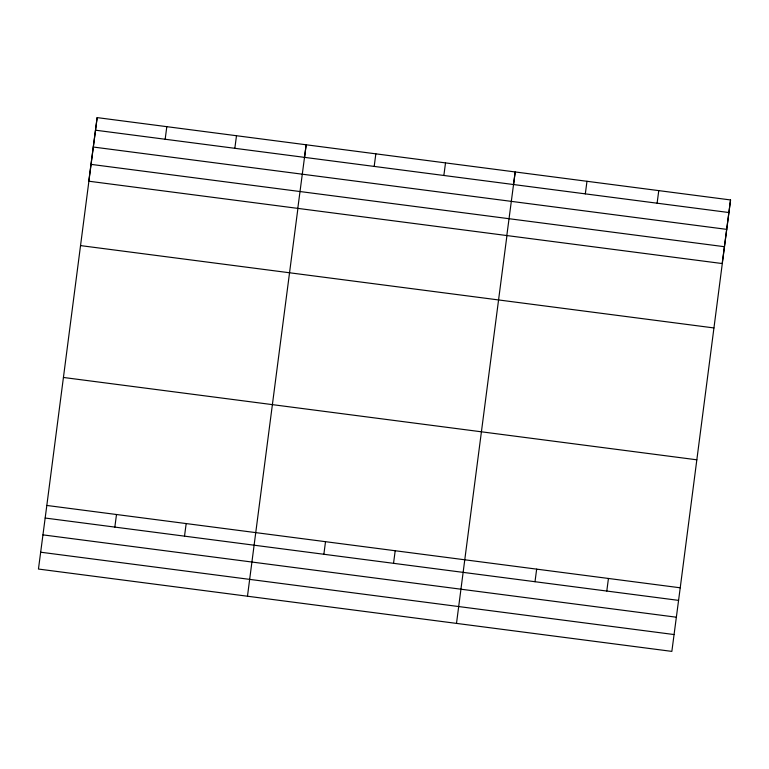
<?xml version="1.0" encoding="UTF-8"?>
<svg xmlns="http://www.w3.org/2000/svg" width="769" height="769" viewBox="0 0 769 769"><rect width="100%" height="100%" fill="white"/><g stroke="black" fill="none" stroke-linecap="round" stroke-linejoin="round"><path stroke-width="1.15" d="M46.822 505.454L97.144 117.609L730.55 199.95L680.229 587.795L671.856 651.391L38.45 569.05L46.822 505.454L680.229 587.795M297.863 208.774L247.474 596.215M304.476 157.818L306.168 144.783L297.795 208.38M506.886 235.948L456.498 623.39M513.5 184.993L515.192 171.958L506.819 235.545M97.144 117.609L88.771 181.205L722.178 263.546L730.55 199.95M165.162 139.247L166.815 126.674M114.841 527.092L116.494 514.509M234.833 148.302L236.496 135.728M184.512 536.147L186.175 523.574M374.186 166.421L375.839 153.838M323.864 554.266L325.518 541.684M443.857 175.476L445.52 162.903M393.536 563.321L395.199 550.739M585.324 193.865L586.978 181.292M535.003 581.71L536.656 569.137M657.111 203.199L658.764 190.625M606.789 591.044L608.442 578.461M95.491 130.192L728.897 212.532M93.27 147.023L726.676 229.364M90.992 164.364L724.398 246.705M80.534 245.599L713.94 327.94M63.433 377.464L696.829 459.804M45.169 518.037L678.575 600.378M42.949 534.868L676.355 617.209M40.67 552.209L674.077 634.55"/></g></svg>
